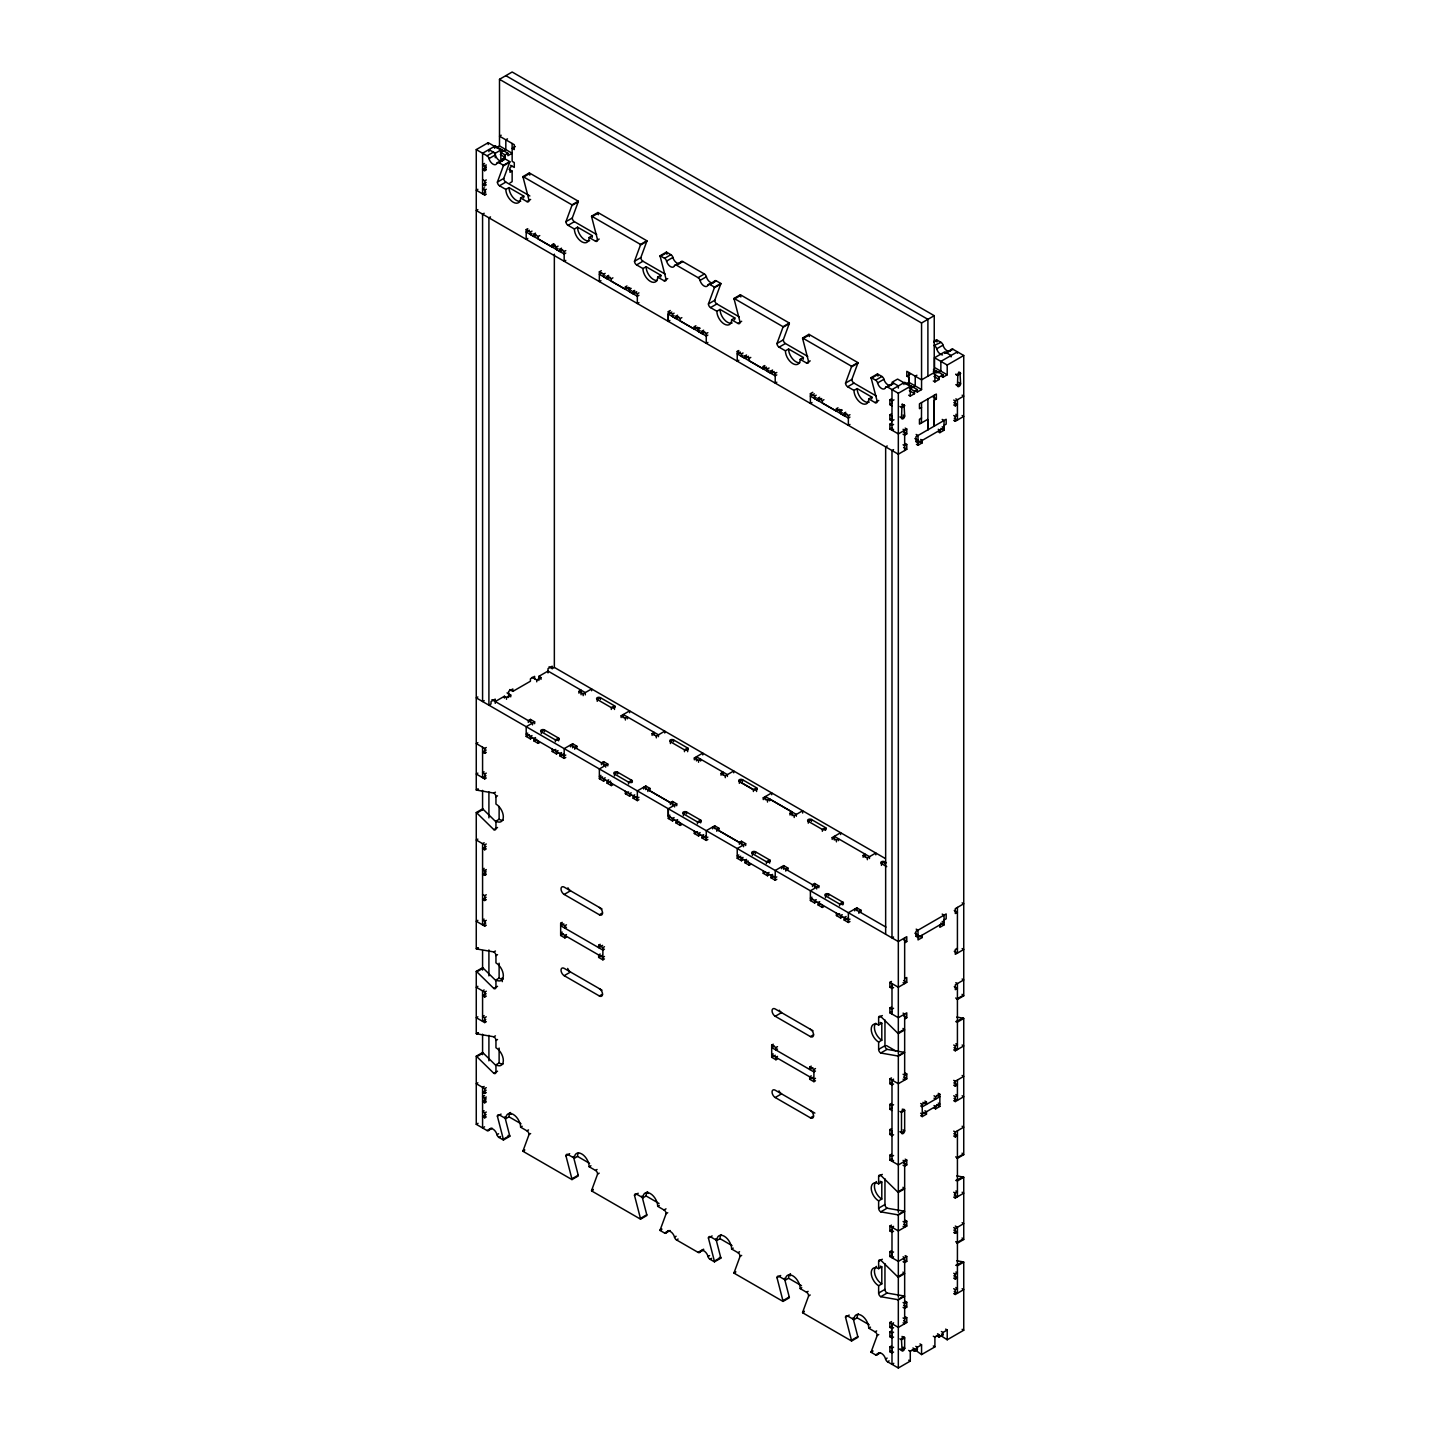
<?xml version="1.0" encoding="UTF-8"?>
<svg xmlns="http://www.w3.org/2000/svg" width="1440" height="1440" viewBox="0 0 1440 1440"><rect width="100%" height="100%" fill="white"/><g stroke="black" fill="none" stroke-linecap="round" stroke-linejoin="round"><path stroke-width="1.5" d="M532.53 724.878L532.53 723.06L491.958 699.624M570.51 746.82L570.51 744.984L605.682 765.288L605.682 767.124M643.68 789.048L643.68 787.23L674.622 805.086L674.622 806.922M658.44 736.668L658.44 734.832L623.268 714.528L623.268 717.732M743.562 846.72L743.562 844.902L712.62 827.028L712.62 828.846M781.56 868.662L781.56 866.826L816.732 887.13L816.732 888.966M796.32 816.264L796.32 814.428L765.378 796.572L765.378 799.758M834.318 840.024L834.318 836.37L869.49 856.674L869.49 858.51M854.712 910.89L854.712 909.072L885.924 927.09M916.452 444.33L918.036 445.248L918.036 440.37L914.868 438.552M915.768 391.122L917.352 392.04L921.564 389.592L921.564 322.992L934.236 315.684L934.236 372.546M927.9 419.904L927.9 429.804L927.9 398.934M927.9 376.2L927.9 319.338L505.836 75.654M938.268 431.748L939.852 432.648L944.064 430.218L944.064 425.34L946.17 424.134L946.17 419.256L915.93 436.716L915.93 441.594L918.036 440.37M485.748 169.56L486.018 166.356M903.078 415.098L904.662 416.016L901.494 417.834L901.962 406.008A2.556 1.476 -60 0 1 904.05 404.73L904.662 416.016A2.232 1.296 -60 0 1 903.078 418.752A2.232 1.296 -60 0 1 901.494 417.834L899.91 416.934M904.662 1348.398L904.176 1349.766A2.556 1.476 -60 0 1 902.088 1351.062L901.494 1339.776A2.232 1.296 -60 0 1 903.078 1337.04A2.232 1.296 -60 0 1 904.662 1337.94L904.662 1348.398L903.078 1347.192M958.212 382.356L960.588 383.724L957.42 385.56L957.888 373.734A2.556 1.476 -60 0 1 959.976 372.438L960.588 383.724A2.232 1.296 -60 0 1 959.004 386.46A2.232 1.296 -60 0 1 957.42 385.56L955.836 384.642M505.836 189.414L509.004 187.578L523.782 196.11L520.614 197.946A10.44 6.03 60 0 1 513.216 202.212A10.44 6.03 60 0 1 505.836 189.414L499.5 185.76A2.988 1.728 60 0 1 497.394 182.106L503.334 165.924A2.988 1.728 60 0 0 503.424 165.276L509.76 161.622L505.314 159.048A2.988 1.728 60 0 0 503.316 159.534A5.976 3.438 60 0 1 499.338 160.488A5.976 3.438 60 0 1 495.36 154.926A2.988 1.728 60 0 0 493.362 152.154L487.044 155.808L476.262 149.598L476.262 789.912A2.988 1.728 60 0 0 476.856 790.146L493.848 793.098L495.432 792.18M497.394 182.106L503.73 178.452L509.67 162.27A2.988 1.728 60 0 0 509.76 161.622M574.38 228.996L577.548 227.16L592.326 235.692L589.158 237.51A10.44 6.03 60 0 1 581.778 241.776A10.44 6.03 60 0 1 574.38 228.996L568.062 225.342A2.988 1.728 60 0 1 565.938 221.67L571.896 205.506A2.988 1.728 60 0 0 571.968 204.858L578.304 201.204L529.344 172.926L523.008 176.58A2.988 1.728 60 0 0 523.098 177.336L529.056 200.376A2.988 1.728 60 0 1 526.932 201.6L520.614 197.946M565.938 221.67L572.274 218.016L578.214 201.852A2.988 1.728 60 0 0 578.304 201.204M642.942 268.56L646.11 266.742L660.87 275.274L657.702 277.092A10.44 6.03 60 0 1 650.322 281.358A10.44 6.03 60 0 1 642.942 268.56L636.606 264.906A2.988 1.728 60 0 1 634.5 261.252L640.44 245.07A2.988 1.728 60 0 0 640.53 244.44L646.866 240.768L597.906 212.508L591.57 216.162A2.988 1.728 60 0 0 591.66 216.918L597.6 239.958A2.988 1.728 60 0 1 595.494 241.182L589.158 237.51M634.5 261.252L640.818 257.598L646.776 241.416A2.988 1.728 60 0 0 646.866 240.768M716.868 311.256L720.036 309.42L734.814 317.952L731.646 319.788A10.44 6.03 60 0 1 724.248 324.036A10.44 6.03 60 0 1 716.868 311.256L710.532 307.602A2.988 1.728 60 0 1 708.426 303.948L714.366 287.766A2.988 1.728 60 0 0 714.456 287.118L720.792 283.464L716.346 280.89A2.988 1.728 60 0 0 714.348 281.376A5.976 3.438 60 0 1 710.37 282.312A5.976 3.438 60 0 1 706.392 276.768A2.988 1.728 60 0 0 704.394 273.996L682.83 261.558A2.988 1.728 60 0 0 680.85 262.026A5.976 3.438 60 0 1 676.872 262.98A5.976 3.438 60 0 1 672.894 257.436A2.988 1.728 60 0 0 670.896 254.664L666.45 252.09L660.114 255.744A2.988 1.728 60 0 0 660.204 256.482L666.144 279.54A2.988 1.728 60 0 1 664.038 280.746L657.702 277.092M708.426 303.948L714.762 300.294L720.702 284.112A2.988 1.728 60 0 0 720.792 283.464M785.412 350.82L788.58 349.002L803.358 357.534L800.19 359.352A10.44 6.03 60 0 1 792.81 363.618A10.44 6.03 60 0 1 785.412 350.82L779.094 347.166A2.988 1.728 60 0 1 776.988 343.512L782.928 327.348A2.988 1.728 60 0 0 783.018 326.7L789.336 323.046L740.376 294.768L734.058 298.422A2.988 1.728 60 0 0 734.148 299.178L740.088 322.218A2.988 1.728 60 0 1 737.982 323.442L731.646 319.788M776.988 343.512L783.306 339.858L789.246 323.676A2.988 1.728 60 0 0 789.336 323.046M573.39 1156.464L578.214 1175.184A2.988 1.728 60 0 1 578.304 1175.922L571.968 1179.594L523.008 1151.316A2.988 1.728 60 0 1 523.098 1150.668L529.056 1134.486L530.64 1133.586M853.974 390.402L857.142 388.584L871.902 397.116L868.752 398.934A10.44 6.03 60 0 1 861.354 403.2A10.44 6.03 60 0 1 853.974 390.402L847.638 386.748A2.988 1.728 60 0 1 845.532 383.094L851.472 366.912A2.988 1.728 60 0 0 851.562 366.264L857.898 362.61L808.938 334.35L802.602 338.004A2.988 1.728 60 0 0 802.692 338.76L808.632 361.8A2.988 1.728 60 0 1 806.526 363.006L800.19 359.352M845.532 383.094L851.868 379.44L857.808 363.258A2.988 1.728 60 0 0 857.898 362.61M641.934 1196.046L646.776 1214.766A2.988 1.728 60 0 1 646.866 1215.504L640.53 1219.158L591.57 1190.898A2.988 1.728 60 0 1 591.66 1190.25L597.6 1174.068L599.184 1173.15M715.878 1238.724L720.702 1257.444A2.988 1.728 60 0 1 720.792 1258.2L714.456 1261.854L710.01 1259.28A2.988 1.728 60 0 1 708.012 1256.508A5.976 3.438 60 0 0 704.034 1250.964A5.976 3.438 60 0 0 700.056 1251.918A2.988 1.728 60 0 1 698.076 1252.386L676.512 1239.93A2.988 1.728 60 0 1 674.514 1237.158A5.976 3.438 60 0 0 670.536 1231.614A5.976 3.438 60 0 0 666.558 1232.568A2.988 1.728 60 0 1 664.578 1233.036L660.114 1230.48A2.988 1.728 60 0 1 660.204 1229.832L666.144 1213.65L667.728 1212.732M784.422 1278.306L789.246 1297.026A2.988 1.728 60 0 1 789.336 1297.764L783.018 1301.418L734.058 1273.158A2.988 1.728 60 0 1 734.148 1272.51L740.088 1256.328L741.672 1255.428M852.984 1317.87L857.808 1336.608A2.988 1.728 60 0 1 857.898 1337.346L851.562 1341L802.602 1312.74A2.988 1.728 60 0 1 802.692 1312.092L808.632 1295.91L810.216 1294.992M912.132 1349.982L914.508 1351.35L914.508 1348.92L910.278 1351.35L910.278 1361.088L898.326 1368L887.544 1361.772A2.988 1.728 60 0 1 885.546 1359A5.976 3.438 60 0 0 881.568 1353.456A5.976 3.438 60 0 0 877.59 1354.41A2.988 1.728 60 0 1 875.61 1354.878L871.146 1352.322A2.988 1.728 60 0 1 871.236 1351.674L877.194 1335.492L878.76 1334.574M485.748 192.024L482.58 193.86L482.58 153.252L495.288 145.908L507.906 153.252L507.906 155.682L512.136 153.252L499.5 145.908L499.5 79.308L512.154 72L934.236 315.684M476.262 149.598L488.214 142.686L500.85 150.012L500.85 159.768L505.062 157.32L505.062 154.89L500.31 152.154M515.322 146.52L512.154 148.356L514.278 149.58L514.278 144.702L499.5 136.17L501.174 135.216M507.492 138.87L505.836 139.824L505.8 149.598L501.588 152.028M496.602 147.6L499.5 145.908M488.916 151.722L488.916 149.598L495.288 153.234L501.606 149.58L501.606 151.398M487.044 155.808A2.988 1.728 60 0 1 489.024 158.58L495.36 154.926M484.56 163.476L482.58 164.61L484.704 165.834L486.288 164.916M505.062 154.89L507.906 153.252M485.748 167.67L482.58 169.488L484.704 170.712L486.288 169.794M489.024 158.58A5.976 3.438 60 0 0 493.002 164.142A5.976 3.438 60 0 0 496.98 163.188L503.316 159.534M496.98 163.188A2.988 1.728 60 0 1 498.978 162.702L505.314 159.048M503.334 165.924L509.67 162.27M482.58 179.64L484.704 180.864L486.288 179.946M512.136 166.248L510.012 167.454L510.012 172.332L512.136 171.108L512.136 181.674L510.012 182.898M486.144 182.466L482.58 184.518L484.704 185.742L486.288 184.824M477.846 189.288L476.262 190.206L484.704 195.084L486.288 194.166M484.56 187.848L482.58 188.982L484.704 190.206L486.288 189.288M499.5 185.76L505.836 182.106L529.848 195.966M523.098 177.336L529.434 173.682A2.988 1.728 60 0 1 529.344 172.926M477.846 209.592L476.262 210.51L898.326 454.194L906.768 449.316L906.768 444.438L905.184 443.52M484.182 213.246L482.58 214.164L482.58 701.532L484.164 700.614M490.5 216.9L488.916 217.818L488.916 705.186L491.022 703.962L491.022 701.532L495.252 699.102L495.252 703.35M526.932 201.6L530.64 199.458M527.778 238.428L526.176 239.364L526.194 229.59L527.778 228.69M571.896 205.506L578.214 201.852M529.344 230.22L526.176 232.038L564.174 253.98L565.758 253.062M526.194 229.59L530.424 232.038L532.008 231.12M530.424 232.038L530.424 234.468L532.008 233.55M536.31 235.134L533.934 236.502L533.934 234.072L535.518 233.154M533.934 234.072L538.164 236.502L539.748 235.584M568.062 225.342L574.38 221.67L596.682 234.54M591.66 216.918L597.996 213.264A2.988 1.728 60 0 1 597.906 212.508M553.626 244.224L555.372 245.25L552.222 247.068L552.222 244.62L553.806 243.72M552.222 244.62L556.452 247.068L558.036 246.15M556.452 247.068L556.452 249.498L558.036 248.58M562.734 249.93L559.962 251.532L559.962 249.102L561.546 248.184M565.776 260.37L564.174 261.288L564.192 251.532L565.776 250.614M595.494 241.182L599.184 239.04M640.44 245.07L646.776 241.416M600.948 280.674L599.346 281.592L599.364 271.836L601.344 270.702M601.722 272.916L599.346 274.284L637.326 296.208L638.91 295.308M599.364 271.836L603.576 274.266L605.16 273.366M603.576 274.266L603.576 276.714L605.16 275.796M609.858 277.146L607.104 278.748L607.104 276.3L608.688 275.382M607.104 276.3L611.316 278.748L612.9 277.83M636.606 264.906L642.942 261.252L665.226 274.122M660.204 256.482L666.54 252.828A2.988 1.728 60 0 1 666.45 252.09M660.114 255.744L664.578 258.318L670.896 254.664M664.578 258.318A2.988 1.728 60 0 1 666.558 261.09L672.894 257.436M628.56 287.478L625.392 289.296L625.392 286.866L626.976 285.948M625.392 286.866L629.604 289.296L631.188 288.378M629.604 289.296L629.604 291.744L631.584 290.592M666.558 261.09A5.976 3.438 60 0 0 670.536 266.634A5.976 3.438 60 0 0 674.514 265.68L680.85 262.026M674.514 265.68A2.988 1.728 60 0 1 676.512 265.212L682.83 261.558M629.604 291.744L633.132 293.76L633.132 291.33L634.698 290.412M633.132 293.76L636.678 291.708M638.928 302.598L637.326 303.516L637.344 293.76L638.928 292.86M664.038 280.746L667.728 278.622M676.512 265.212L698.076 277.65L704.394 273.996M698.076 277.65A2.988 1.728 60 0 1 700.056 280.422L706.392 276.768M700.056 280.422A5.976 3.438 60 0 0 704.034 285.966A5.976 3.438 60 0 0 708.012 285.03L714.348 281.376M708.012 285.03A2.988 1.728 60 0 1 710.01 284.544L716.346 280.89M669.888 320.472L668.268 321.408L668.304 311.634L670.284 310.5M668.268 321.408L668.268 314.1L671.832 312.03M714.366 287.766L720.702 284.112M668.304 311.634L672.516 314.082L674.1 313.164M672.516 314.082L672.516 316.512L674.1 315.594M678.798 316.944L676.026 318.546L676.026 316.098L677.61 315.198M676.026 316.098L680.256 318.546L681.84 317.628M710.532 307.602L716.868 303.948L739.152 316.818M734.148 299.178L740.466 295.524A2.988 1.728 60 0 1 740.376 294.768M697.482 327.276L694.332 329.094L694.332 326.664L695.898 325.746M694.332 326.664L698.544 329.094L700.128 328.194M698.544 329.094L698.544 331.542L700.128 330.624M704.826 331.974L702.054 333.576L702.054 331.128L703.638 330.21M707.868 342.396L706.248 343.332L706.284 333.576L707.868 332.658M707.832 335.106L706.248 336.024L668.268 314.1M737.982 323.442L741.672 321.3M738.81 360.27L737.226 361.188L737.226 351.432L738.81 350.532M782.928 327.348L789.246 323.676M740.376 352.062L737.226 353.88L775.206 375.822L776.79 374.904M737.226 351.432L741.456 353.88L743.04 352.962M741.456 353.88L741.456 356.31L743.04 355.392M741.456 356.31L744.966 358.344L744.966 355.914L746.55 354.996M744.966 358.344L748.53 356.292M744.966 355.914L749.196 358.344L750.78 357.426M779.094 347.166L785.412 343.512L807.714 356.382M802.692 338.76L809.028 335.106A2.988 1.728 60 0 1 808.938 334.35M766.404 368.91L766.404 367.092L763.254 368.91L763.254 366.462L764.838 365.544M763.254 366.462L767.484 368.91L769.068 367.992M767.484 368.91L767.484 371.34L769.068 370.422M774.162 371.538L770.994 373.374L770.994 370.926L772.578 370.026M776.808 382.194L775.206 383.13L775.224 373.374L776.808 372.456M806.526 363.006L810.216 360.882M851.472 366.912L857.808 363.258M811.98 402.516L810.378 403.434L810.396 393.678L812.772 392.31M814.338 393.84L810.378 396.126L848.358 418.05L849.942 417.132M810.396 393.678L814.608 396.108L816.192 395.208M814.608 396.108L814.608 398.556L816.192 397.638M814.608 398.556L818.136 400.572L818.136 398.142L819.72 397.224M818.136 400.572L821.7 398.52M818.136 398.142L822.348 400.572L823.932 399.672M847.638 386.748L853.974 383.094L876.258 395.964M868.752 398.934L875.07 402.588A2.988 1.728 60 0 0 877.194 401.364L871.236 378.324A2.988 1.728 60 0 1 871.146 377.586L877.482 373.932L881.928 376.488A2.988 1.728 60 0 1 883.926 379.278A5.976 3.438 60 0 0 889.146 385.326M933.804 341.406L936.576 339.804L941.022 342.378A2.988 1.728 60 0 1 943.02 345.15A5.976 3.438 60 0 0 946.998 350.694A5.976 3.438 60 0 0 950.976 349.758A2.988 1.728 60 0 1 952.956 349.272L963.738 355.5L963.738 995.814L957.42 999.468A2.988 1.728 60 0 1 956.808 999.018L955.746 997.974M871.236 378.324L877.572 374.67A2.988 1.728 60 0 1 877.482 373.932M933.894 342.162L936.666 340.56A2.988 1.728 60 0 1 936.576 339.804M871.146 377.586L875.61 380.16L881.928 376.488M933.858 345.564L941.022 342.378M875.61 380.16A2.988 1.728 60 0 1 877.59 382.932L883.926 379.278M934.686 346.032A2.988 1.728 60 0 1 936.684 348.804L943.02 345.15M839.592 409.32L836.424 411.138L836.424 408.708L838.008 407.79M836.424 408.708L840.636 411.138L842.22 410.22M963.738 355.5L947.214 365.04L947.214 374.796L934.524 367.506L934.524 357.75L944.784 351.828L951.12 355.482L951.084 356.922M885.546 387.522L891.882 383.868A2.988 1.728 60 0 1 893.88 383.382L887.544 387.036A2.988 1.728 60 0 0 885.546 387.522A5.976 3.438 60 0 1 881.568 388.476A5.976 3.438 60 0 1 877.59 382.932M950.976 349.758L944.64 353.412A2.988 1.728 60 0 1 946.638 352.926L952.956 349.272M840.636 411.138L840.636 413.568L842.22 412.668M936.666 372.96L936.666 371.142L921.564 379.854L906.804 371.322L906.804 376.2L909.954 374.364M846.936 414L844.164 415.602L844.164 413.172L845.748 412.254M916.902 375.228L915.246 376.2L915.21 385.956L910.98 388.404L910.98 385.956L904.662 382.302L891.99 389.61L891.99 430.236L893.574 429.318M849.96 424.44L848.358 425.358L848.376 415.602L849.96 414.702M906.066 383.922L908.874 382.302L921.564 389.592M875.07 402.588L878.76 400.464M887.544 387.036L898.326 393.264L911.016 385.938L917.352 389.592L917.352 392.04M891.99 405.864L889.884 404.64L889.884 399.762L891.468 398.862M938.034 372.78L940.878 371.142M893.97 399.852L891.99 400.986L889.884 399.762M889.884 404.64L892.26 403.272M909.36 388.26L914.508 391.23L917.352 389.592M933.984 374.058L939.132 377.028L943.002 374.796L943.002 377.226L941.418 376.308M908.694 395.19L910.278 396.108L914.508 393.678L914.508 391.23M933.318 380.988L934.902 381.906L939.132 379.458L939.132 377.028M943.002 377.226L947.214 374.796M901.494 407.682L904.662 405.864L902.016 404.334M960.588 373.572L957.42 375.408L955.836 374.49M893.97 419.742L891.99 420.894L889.884 419.67L889.884 414.792L891.468 413.874M889.884 419.67L892.26 418.302M903.078 434.196L904.662 435.096L906.768 433.89L906.768 429.012L898.326 433.89L889.884 429.012L889.884 424.134L891.468 423.216M921.564 407.466L919.458 408.69L919.458 403.812L936.342 394.056L936.342 398.934L934.236 400.158L934.236 426.15L934.236 395.28M893.574 424.44L891.99 425.358L889.884 424.134M889.884 429.012L892.26 427.644M921.564 418.032L919.458 419.238L919.458 424.116L927.504 419.472M953.712 400.068L955.296 400.986L963.738 396.108L962.154 395.19M921.438 422.982L921.564 402.588M953.712 404.946L955.296 405.864L957.42 404.64L953.856 402.588M887.256 445.968L885.654 446.886L885.654 934.236M893.574 449.622L891.99 450.54L891.99 937.908L893.574 936.99M906.768 444.438L904.662 445.662L903.078 444.744M953.712 415.512L955.296 416.412L957.42 415.206L955.836 414.288M477.846 696.96L476.262 697.878L898.326 941.562L906.768 936.684L906.768 941.562L904.662 942.768M916.164 441.756L918 442.836L944.028 427.806L944.028 420.498L942.192 419.418M953.712 420.372L955.296 421.29L963.738 416.412L962.154 415.512M918.036 445.248L922.248 442.818L922.248 440.37L920.682 439.452M495.252 701.532L504.396 696.258L506.502 697.464L510.732 695.034L510.732 696.852M509.67 689.544L512.838 691.38L530.424 681.228L530.424 678.78L534.636 676.35L534.636 678.78M538.866 680.472L538.866 676.35L548.01 671.076M549.054 666.81L552.222 668.628L554.346 667.422L554.346 254.16M532.134 677.34L536.76 680.004L540.972 677.574L540.972 679.392M477.846 742.644L476.262 743.562L484.704 748.44L486.288 747.522M534.636 723.672L534.636 721.836L530.424 719.406L528.318 720.612L528.318 722.448M578.952 693.198L578.952 691.38L581.076 690.156L581.076 694.728M486.144 750.042L482.58 752.094L484.704 753.318L486.288 752.4M534.636 721.836L526.194 726.714L526.194 736.452L530.424 738.9L532.008 737.982M578.952 691.38L583.182 693.81L591.624 688.95L591.624 690.768M527.778 733.104L526.194 734.022L564.192 755.946L565.776 755.046M526.194 736.452L529.362 734.634M532.008 735.552L530.424 736.452L530.424 738.9M535.518 737.568L533.934 738.486L533.934 740.934L538.164 743.364L539.748 742.446M477.846 773.118L476.262 774.018L484.704 778.896L486.288 777.978M533.934 740.934L536.706 739.332M484.164 771.894L482.58 772.812L484.704 774.018L486.288 773.118M485.964 775.728L482.58 777.69L482.58 747.216M476.262 789.912L477.846 788.994M476.856 790.146L478.44 789.246M552.222 749.052L552.222 751.482L555.786 749.43M558.036 750.564L556.452 751.482L556.452 753.93L558.036 753.012M576.846 748.026L576.846 746.208L572.634 743.76L564.192 748.638L564.192 758.394L565.776 757.476M621.162 717.57L621.162 715.752L629.604 710.874L629.604 712.692M561.546 752.598L559.962 753.516L559.962 755.946L564.192 758.394M559.962 755.946L563.526 753.894M576.846 746.208L574.74 747.432L574.74 749.25M621.162 715.752L625.392 718.182L627.498 716.958L627.498 718.794M495.918 821.826L483.192 809.334A2.988 1.728 60 0 0 482.58 808.866L476.262 812.538A2.988 1.728 60 0 1 476.856 812.988L493.848 829.656A2.988 1.728 60 0 0 495.954 828.432L495.954 821.124A10.44 6.03 60 0 0 503.334 816.858A10.44 6.03 60 0 0 495.954 804.06L495.954 796.752L497.538 795.834M476.856 812.988L483.192 809.334M495.954 821.124L499.122 819.288A10.44 6.03 60 0 0 503.19 820.224M607.806 765.9L607.806 764.082L603.576 761.634L601.47 762.858L601.47 764.676M652.122 735.444L652.122 733.608L654.228 732.402L654.228 735.138M477.846 839.106L476.262 840.024L484.704 844.902L486.288 843.984M493.848 829.656L497.538 827.514M607.806 764.082L599.364 768.942L599.364 778.698L603.576 781.128L605.16 780.228M652.122 733.608L656.334 736.056L664.776 731.178L664.776 733.014M484.164 842.76L482.58 843.678L482.58 924.912L485.748 923.076M600.948 775.35L599.364 776.268L637.344 798.192L638.928 797.274M599.364 778.698L602.532 776.862M486.144 846.504L482.58 848.556L484.704 849.78L486.288 848.862M605.16 777.78L603.576 778.698L603.576 781.128M608.688 779.814L607.104 780.732L607.104 783.162L611.316 785.592L612.9 784.692M607.104 783.162L610.65 781.11M484.164 868.356L482.58 869.274L484.704 870.48L486.288 869.562M625.392 791.28L625.392 793.728L628.56 791.892M486.018 871.164A2.232 1.296 -60 0 0 485.748 872.316L482.58 874.134L484.704 875.358L486.288 874.44M631.188 792.81L629.604 793.728L629.604 796.158L631.188 795.24M649.998 790.272L649.998 788.436L645.786 786.006L637.344 790.884L637.344 800.622L638.928 799.722M694.332 759.816L694.332 757.98L702.774 753.102L702.774 754.938M634.698 794.844L633.132 795.762L633.132 798.192L637.344 800.622M633.132 798.192L635.886 796.59M647.892 791.496L647.892 789.66L649.998 788.436M694.332 757.98L698.544 760.428L700.65 759.204L700.65 761.022M482.58 894.438L484.704 895.662L486.288 894.744M486.144 897.264L482.58 899.316L484.704 900.54L486.288 899.622M670.392 804.492L670.392 802.674L672.498 801.45L676.728 803.88L676.728 805.716M721.062 775.242L721.062 773.406L723.186 772.182L723.186 775.386M707.85 837.09L706.266 838.008L668.286 816.066L668.286 808.758L676.728 803.88M721.062 773.406L725.292 775.836L733.734 770.976L733.716 772.812M477.846 920.34L476.262 921.258L484.704 926.118L486.288 925.218M484.164 919.116L482.58 920.034L484.704 921.258L486.288 920.34M668.286 816.066L669.87 815.148M668.304 808.758L668.304 818.496L670.662 817.128M674.1 817.578L672.516 818.496L672.516 820.926L674.1 820.026M677.61 819.612L676.026 820.53L676.026 822.96L680.256 825.408L681.84 824.49M676.026 822.96L678.798 821.358M601.992 908.964L564.192 887.13A4.482 2.592 60 0 0 561.024 888.966A4.482 2.592 60 0 0 564.192 894.438L570.51 890.784A4.482 2.592 60 0 1 567.936 887.778M476.262 812.538L476.262 948.744L477.846 947.826M476.262 948.744A2.988 1.728 60 0 0 476.856 948.996L478.44 948.078M753.408 791.496L753.426 789.66L756.576 787.842A2.232 1.296 0 0 1 756.594 789.66A2.232 1.296 0 0 1 753.426 789.66L739.35 781.542L742.518 779.706L756.594 787.824L756.576 791.496M694.332 831.096L694.332 833.526L697.482 831.69M700.128 832.608L698.544 833.526L698.544 835.956L700.128 835.056M476.856 948.996L493.848 951.93L495.432 951.012M718.938 830.088L718.938 828.252L714.708 825.822L706.266 830.682L706.284 840.42L707.868 839.52M763.272 799.596L763.272 797.778L771.714 792.9L771.696 794.736M703.638 834.642L702.054 835.56L702.054 837.99L706.284 840.42M495.918 980.658L483.192 968.166A2.988 1.728 60 0 0 482.58 967.716L476.262 971.37A2.988 1.728 60 0 1 476.856 971.82L493.848 988.488A2.988 1.728 60 0 0 495.954 987.264L495.954 979.956A10.44 6.03 60 0 0 503.334 975.69A10.44 6.03 60 0 0 495.954 962.892L495.954 955.584L497.538 954.684M702.054 837.99L705.618 835.938M716.814 831.294L716.814 829.476L718.938 828.252M763.272 797.778L767.502 800.208L769.608 799.002L792.108 811.998L792.108 815.652M566.478 936.99L564.894 937.908L560.664 935.46L560.664 923.274L562.248 922.374M476.856 971.82L483.192 968.166M563.832 923.886L560.664 925.722L602.874 950.094L604.458 949.176M560.664 923.274L564.894 925.722L566.478 924.804M566.478 927.234L564.894 928.152L564.894 925.722M562.248 932.112L560.664 933.03L602.874 957.402L604.458 956.484M560.664 935.46L563.436 933.858M564.192 894.438L599.364 914.76L602.532 912.924A4.482 2.592 60 0 0 599.364 907.434M566.478 934.56L564.894 935.46L564.894 937.908M477.846 986.328L476.262 987.246L484.704 992.124L486.288 991.206M495.954 979.956L499.122 978.138A10.44 6.03 60 0 0 503.19 979.074M484.164 989.982L482.58 990.9L482.58 1021.356L485.748 1019.538M716.814 829.476L739.35 842.454L741.456 841.248L745.668 843.678L745.668 845.514M790.002 815.04L790.002 813.222L792.108 811.998M493.848 988.488L497.538 986.346M745.668 843.678L737.226 848.556L737.226 858.294L741.456 860.742L743.04 859.824M790.002 813.222L794.214 815.652L802.656 810.774L802.656 813.06M486.144 993.726L482.58 995.778L484.704 997.002L486.288 996.084M738.81 854.946L737.226 855.864L775.224 877.788L776.808 876.87M737.226 858.294L740.79 856.242M743.04 857.376L741.456 858.294L741.456 860.742M746.55 859.41L744.966 860.328L744.966 862.758L749.196 865.206L750.78 864.288M602.604 945.36L598.662 947.646L598.662 945.216L600.246 944.298M477.846 1016.802L476.262 1017.702L484.704 1022.58L486.288 1021.662M744.966 862.758L748.134 860.94M484.164 1015.578L482.58 1016.496L484.704 1017.702L486.288 1016.802M598.662 945.216L602.874 947.646L604.458 946.728M600.246 954.054L598.662 954.954L598.662 957.402L602.874 959.832L604.458 958.914M601.992 990.18L564.192 968.364A4.482 2.592 60 0 0 561.024 970.182A4.482 2.592 60 0 0 564.192 975.672L570.51 972.018A4.482 2.592 60 0 1 567.702 968.418M598.662 957.402L602.208 955.35M476.262 971.37L476.262 1033.596L477.846 1032.678M476.262 1033.596A2.988 1.728 60 0 0 476.856 1033.83L478.44 1032.93M763.254 870.894L763.254 873.324L765.63 871.956M769.068 872.406L767.484 873.324L767.484 875.754L769.068 874.854M787.878 869.868L787.878 868.05L783.666 865.602L775.224 870.48L775.224 880.236L776.808 879.318M832.194 839.412L832.194 837.594L840.636 832.716L840.636 834.534M772.578 874.44L770.994 875.358L770.994 877.788L775.224 880.236M476.856 1033.83L493.848 1036.782L495.432 1035.864M770.994 877.788L773.766 876.186M787.878 868.05L785.772 869.256L785.772 871.092M832.194 837.594L836.424 840.024L838.53 838.8L838.53 840.636M495.918 1065.51L483.192 1053A2.988 1.728 60 0 0 482.58 1052.55L476.262 1056.204A2.988 1.728 60 0 1 476.856 1056.672L493.848 1073.34A2.988 1.728 60 0 0 495.954 1072.116L495.954 1064.808A10.44 6.03 60 0 0 503.334 1060.542A10.44 6.03 60 0 0 495.954 1047.744L495.954 1040.436L497.538 1039.518M476.856 1056.672L483.192 1053M564.192 975.672L599.364 995.976L602.532 994.158A4.482 2.592 60 0 0 599.364 988.668M495.954 1064.808L499.122 1062.972A10.44 6.03 60 0 0 503.19 1063.908M818.838 887.742L818.838 885.924L814.608 883.476L812.502 884.7L812.502 886.518M863.154 857.286L863.154 855.45L865.26 854.244L865.26 857.43M493.848 1073.34L497.538 1071.198M477.846 1082.79L476.262 1083.708L484.704 1088.586L486.288 1087.668M818.838 885.924L810.396 890.784L810.396 900.54L814.608 902.97L816.192 902.052M863.154 855.45L867.366 857.898L875.808 853.02L875.808 854.838M484.164 1086.444L482.58 1087.362L482.58 1127.97L484.56 1126.836M811.98 897.192L810.396 898.092L848.376 920.034L849.96 919.116M810.396 900.54L812.772 899.172M486.144 1090.188L482.58 1092.24L484.704 1093.446L486.288 1092.546M816.192 899.622L814.608 900.54L814.608 902.97M819.72 901.656L818.136 902.574L818.136 905.004L822.348 907.434L823.932 906.534M484.56 1095.57L482.58 1096.704L484.704 1097.928L486.288 1097.01M818.136 905.004L820.512 903.636M486.018 1098.594A2.232 1.296 -60 0 0 485.748 1099.746L482.58 1101.582L484.704 1102.788L486.288 1101.888M484.164 1110.816L482.58 1111.734L484.704 1112.94L486.288 1112.04M486.144 1114.542L482.58 1116.612L484.704 1117.818L486.288 1116.9M836.424 913.122L836.424 915.57L839.592 913.734M476.262 1056.204L476.262 1124.316L478.026 1123.308M842.22 914.652L840.636 915.57L840.636 918L842.22 917.082M861.048 912.114L861.048 910.278L856.818 907.848L848.376 912.726L848.376 922.464L849.96 921.546M504.846 1116.882L509.67 1135.602A2.988 1.728 60 0 1 509.76 1136.358L503.424 1140.012A2.988 1.728 60 0 0 503.334 1139.256L497.394 1116.216L501.084 1114.092M846.144 916.452L844.164 917.586L844.164 920.034L848.376 922.464M844.164 920.034L847.332 918.198M861.048 910.278L858.924 911.502L858.924 913.338M497.394 1116.216A2.988 1.728 60 0 1 499.5 1114.992L505.836 1118.646L509.004 1116.828A10.44 6.03 60 0 1 510.534 1112.508M476.262 1124.316L487.044 1130.544L488.628 1129.626M489.024 1129.41L490.986 1128.258M487.044 1130.544A2.988 1.728 60 0 0 489.024 1130.076L492.192 1128.24M489.024 1130.076A5.976 3.438 60 0 1 493.002 1129.122A5.976 3.438 60 0 1 496.98 1134.666L498.564 1133.748M496.98 1134.666A2.988 1.728 60 0 0 498.978 1137.438L500.562 1136.52M505.836 1118.646A10.44 6.03 60 0 1 513.216 1114.398A10.44 6.03 60 0 1 520.614 1127.178L522.198 1126.278M503.334 1139.256L509.67 1135.602M520.614 1127.178L526.932 1130.832L528.516 1129.932M523.098 1150.668L524.682 1149.75M523.008 1151.316L524.592 1150.398M813.024 1030.806L775.224 1008.972A4.482 2.592 60 0 0 772.056 1010.808A4.482 2.592 60 0 0 775.224 1016.28L781.56 1012.626A4.482 2.592 60 0 1 779.274 1010.196M944.064 920.016L946.17 918.81L946.17 913.932L915.93 931.392L915.93 936.27L918.036 935.046L914.868 933.228M922.248 935.046L922.248 937.494L918.036 939.924L918.018 930.186L916.182 929.124M942.21 914.094L944.046 915.156L944.064 924.894L939.852 927.324L939.852 924.894M571.968 1179.594A2.988 1.728 60 0 0 571.896 1178.838L565.938 1155.798L569.646 1153.656M565.938 1155.798A2.988 1.728 60 0 1 568.062 1154.574L574.38 1158.228L577.548 1156.41A10.44 6.03 60 0 1 578.502 1152.774M777.51 1058.832L775.926 1059.75L771.696 1057.302L771.696 1045.116L773.28 1044.216M774.342 1046.034L771.696 1047.564L813.906 1071.918L815.49 1071.018M771.696 1045.116L775.926 1047.564L777.51 1046.646M893.574 987.552L891.99 988.47L889.884 987.246L889.884 982.368L891.468 981.45M777.51 1049.076L775.926 1049.994L775.926 1047.564M773.28 1053.954L771.696 1054.872L813.906 1079.244L815.49 1078.326M889.884 987.246L892.26 985.878M904.662 978.714L906.768 977.49L906.768 982.368L898.326 987.246L889.884 982.368M957.42 948.258L955.296 949.482L955.296 954.342L963.738 949.482L962.154 948.564M771.696 1057.302L775.26 1055.25M775.224 1016.28L810.396 1036.584L813.564 1034.766A4.482 2.592 60 0 0 810.396 1029.276M777.51 1056.384L775.926 1057.302L775.926 1059.75M574.38 1158.228A10.44 6.03 60 0 1 581.778 1153.962A10.44 6.03 60 0 1 589.158 1166.76L590.94 1165.734M571.896 1178.838L578.214 1175.184M589.158 1166.76L595.494 1170.414L597.078 1169.496M904.662 1018.926L906.768 1017.702L906.768 1012.824L898.326 1017.702L889.884 1012.824L889.884 1007.964L891.468 1007.046M893.574 1008.27L891.99 1009.17L889.884 1007.964M880.74 1053.018L887.076 1049.364L904.05 1052.316A2.988 1.728 60 0 1 904.662 1052.55L898.326 1056.204A2.988 1.728 60 0 0 897.714 1055.97L880.74 1053.018A2.988 1.728 60 0 1 878.634 1049.364L878.634 1042.056A10.44 6.03 60 0 1 871.236 1029.258A10.44 6.03 60 0 1 878.634 1024.992L878.634 1017.684L882.324 1015.56M889.884 1012.824L892.26 1011.456M591.66 1190.25L593.244 1189.332M591.57 1190.898L593.154 1189.98M878.634 1024.992L881.802 1023.174L881.802 1040.22L878.634 1042.056M812.862 1067.67L809.694 1069.488L809.694 1067.058L811.278 1066.14M809.694 1067.058L813.906 1069.488L815.49 1068.57M811.278 1075.878L809.694 1076.796L809.694 1079.244L813.906 1081.674L815.49 1080.756M814.878 1113.102L775.224 1090.206A4.482 2.592 60 0 0 772.056 1092.024A4.482 2.592 60 0 0 775.224 1097.514L781.56 1093.86A4.482 2.592 60 0 1 778.986 1090.836M809.694 1079.244L812.862 1077.408M897.714 1033.128L904.05 1029.474A2.988 1.728 60 0 0 904.662 1029.924L898.326 1033.596A2.988 1.728 60 0 1 897.714 1033.128L880.74 1016.46A2.988 1.728 60 0 0 878.634 1017.684M956.808 999.018L963.144 995.364A2.988 1.728 60 0 0 963.738 995.814M878.634 1049.364L884.952 1045.71L884.952 1019.97M640.53 1219.158A2.988 1.728 60 0 0 640.44 1218.42L634.5 1195.38L638.19 1193.238M634.5 1195.38A2.988 1.728 60 0 1 636.606 1194.156L642.942 1197.81L646.11 1195.974A10.44 6.03 60 0 1 647.64 1191.654M897.714 1055.97L904.05 1052.316M955.746 1021.662L963.144 1018.188A2.988 1.728 60 0 1 963.738 1018.44L963.738 1154.664L957.42 1158.318A2.988 1.728 60 0 1 956.808 1157.868L955.746 1156.824M963.738 1018.44L957.42 1022.094A2.988 1.728 60 0 0 956.808 1021.842M775.224 1097.514L810.396 1117.818L813.564 1116A4.482 2.592 60 0 0 810.396 1110.51M642.942 1197.81A10.44 6.03 60 0 1 650.322 1193.544A10.44 6.03 60 0 1 657.702 1206.342L659.286 1205.424M640.44 1218.42L646.776 1214.766M893.574 1084.014L891.99 1084.914L889.884 1083.708L889.884 1078.83L891.468 1077.912M657.702 1206.342L664.038 1209.996L666.018 1208.844M893.574 1079.136L891.99 1080.054L891.99 1161.27L893.574 1160.37M889.884 1083.708L892.26 1082.34M889.884 1078.83L898.326 1083.708L906.768 1078.83L906.768 1073.952L904.662 1075.176L903.078 1074.258M953.712 1045.026L955.296 1045.926L957.42 1044.72L955.836 1043.802M953.712 1049.886L955.296 1050.804L963.738 1045.926L962.154 1045.026M660.204 1229.832L661.788 1228.914M660.114 1230.48L661.698 1229.562M664.578 1233.036L668.916 1230.534M666.558 1232.568L670.122 1230.516M891.99 1110.51L889.884 1109.286L889.884 1104.408L891.468 1103.508M893.574 1104.714L891.99 1105.632L889.884 1104.408M889.884 1109.286L892.26 1107.918M674.514 1237.158L676.098 1236.24M676.512 1239.93L678.096 1239.03M953.712 1080.36L955.296 1081.26L963.738 1076.4L962.154 1075.482M920.682 1103.49L922.248 1104.408L926.478 1101.978L926.478 1104.408L922.914 1102.356M934.038 1095.786L935.622 1096.686L939.852 1094.256L939.852 1106.442L935.622 1108.872L934.038 1107.954M953.712 1085.22L955.296 1086.138L957.42 1084.914L953.856 1082.862M893.574 1134.774L891.99 1135.692L889.884 1134.468L889.884 1129.59L891.468 1128.69M714.456 1261.854A2.988 1.728 60 0 0 714.366 1261.098L708.426 1238.058L712.116 1235.934M889.884 1134.468L892.26 1133.1M953.712 1095.786L955.296 1096.704L957.42 1095.48L955.836 1094.562M920.682 1115.676L922.248 1116.594L926.478 1114.164L926.478 1111.716L924.894 1110.798M953.712 1100.664L955.296 1101.582L963.738 1096.704L962.154 1095.786M708.426 1238.058A2.988 1.728 60 0 1 710.532 1236.834L716.868 1240.488L720.036 1238.67A10.44 6.03 60 0 1 721.26 1234.674M698.076 1252.386L703.62 1249.182M700.056 1251.918L703.62 1249.848M708.012 1256.508L709.596 1255.59M710.01 1259.28L711.594 1258.362M903.078 1165.23L904.662 1166.148L906.768 1164.924L906.768 1160.064L898.326 1164.924L889.884 1160.064L889.884 1155.186L891.468 1154.268M716.868 1240.488A10.44 6.03 60 0 1 724.248 1236.222A10.44 6.03 60 0 1 731.646 1249.02L733.23 1248.102M893.574 1155.492L891.99 1156.41L889.884 1155.186M714.366 1261.098L720.702 1257.444M889.884 1160.064L892.26 1158.678M731.646 1249.02L737.982 1252.674L739.548 1251.756M880.74 1211.868L887.076 1208.196L904.05 1211.148A2.988 1.728 60 0 1 904.662 1211.4L898.326 1215.054A2.988 1.728 60 0 0 897.714 1214.802L880.74 1211.868A2.988 1.728 60 0 1 878.634 1208.196L878.634 1200.888A10.44 6.03 60 0 1 871.236 1188.108A10.44 6.03 60 0 1 878.634 1183.842L878.634 1176.534L882.324 1174.392M953.712 1131.12L955.296 1132.038L963.738 1127.16L962.154 1126.242M953.712 1135.998L955.296 1136.916L957.42 1135.692L953.856 1133.64M878.634 1183.842L881.802 1182.006L881.802 1199.07L878.634 1200.888M734.148 1272.51L735.714 1271.592M734.058 1273.158L735.642 1272.24M897.714 1191.978L904.05 1188.324A2.988 1.728 60 0 0 904.662 1188.774L898.326 1192.428A2.988 1.728 60 0 1 897.714 1191.978L880.74 1175.31A2.988 1.728 60 0 0 878.634 1176.534M956.808 1157.868L963.144 1154.196A2.988 1.728 60 0 0 963.738 1154.664M878.634 1208.196L884.952 1204.542L884.952 1178.802M783.018 1301.418A2.988 1.728 60 0 0 782.928 1300.68L776.988 1277.64L780.678 1275.498M897.714 1214.802L904.05 1211.148M955.746 1180.494L963.144 1177.038A2.988 1.728 60 0 1 963.738 1177.272L963.738 1239.498L957.42 1243.152A2.988 1.728 60 0 1 956.808 1242.702L955.746 1241.658M776.988 1277.64A2.988 1.728 60 0 1 779.094 1276.416L785.412 1280.07L788.58 1278.252A10.44 6.03 60 0 1 790.47 1273.644M963.738 1177.272L957.42 1180.926A2.988 1.728 60 0 0 956.808 1180.692M893.574 1231.236L891.99 1232.154L889.884 1230.93L889.884 1226.052L891.468 1225.134M893.574 1226.358L891.99 1227.276L891.99 1257.732L893.574 1256.814M889.884 1230.93L892.26 1229.562M889.884 1226.052L898.326 1230.93L906.768 1226.052L906.768 1221.174L904.662 1222.398L903.078 1221.48M953.712 1192.248L955.296 1193.166L957.42 1191.942L955.836 1191.024M953.712 1197.126L955.296 1198.026L963.738 1193.166L962.154 1192.248M785.412 1280.07A10.44 6.03 60 0 1 792.81 1275.804A10.44 6.03 60 0 1 800.19 1288.602L801.774 1287.684M782.928 1300.68L789.246 1297.026M800.19 1288.602L806.526 1292.256L808.11 1291.338M903.078 1261.692L904.662 1262.61L906.768 1261.386L906.768 1256.508L898.326 1261.386L889.884 1256.508L889.884 1251.648L891.468 1250.73M893.574 1251.954L891.99 1252.854L889.884 1251.648M880.74 1296.702L887.076 1293.048L904.05 1295.982A2.988 1.728 60 0 1 904.662 1296.234L898.326 1299.888A2.988 1.728 60 0 0 897.714 1299.654L880.74 1296.702A2.988 1.728 60 0 1 878.634 1293.048L878.634 1285.74A10.44 6.03 60 0 1 871.236 1272.942A10.44 6.03 60 0 1 878.634 1268.676L878.634 1261.368L882.324 1259.244M889.884 1256.508L892.26 1255.14M802.692 1312.092L804.276 1311.174M878.634 1268.676L881.802 1266.858L881.802 1283.904L878.634 1285.74M802.602 1312.74L804.186 1311.822M953.712 1227.582L955.296 1228.5L963.738 1223.622L962.154 1222.704M953.712 1232.46L955.296 1233.36L957.42 1232.154L953.856 1230.084M897.714 1276.812L904.05 1273.158A2.988 1.728 60 0 0 904.662 1273.608L898.326 1277.262A2.988 1.728 60 0 1 897.714 1276.812L880.74 1260.144A2.988 1.728 60 0 0 878.634 1261.368M956.808 1242.702L963.144 1239.048A2.988 1.728 60 0 0 963.738 1239.498M878.634 1293.048L884.952 1289.394L884.952 1263.654M851.562 1341A2.988 1.728 60 0 0 851.472 1340.262L845.532 1317.204L849.222 1315.08M845.532 1317.204A2.988 1.728 60 0 1 847.638 1315.998L853.974 1319.652L857.142 1317.816A10.44 6.03 60 0 1 858.366 1313.82M897.714 1299.654L904.05 1295.982M955.746 1265.346L963.144 1261.872A2.988 1.728 60 0 1 963.738 1262.124L963.738 1330.236L947.214 1339.776L940.878 1335.654M963.738 1262.124L957.42 1265.778A2.988 1.728 60 0 0 956.808 1265.526M903.078 1307.376L904.662 1308.294L906.768 1307.088L906.768 1302.21L904.662 1303.416L903.078 1302.516M953.712 1273.266L955.296 1274.184L957.42 1272.96L955.836 1272.042M853.974 1319.652A10.44 6.03 60 0 1 861.354 1315.386A10.44 6.03 60 0 1 868.752 1328.184L870.516 1327.158M953.712 1278.144L955.296 1279.062L957.42 1277.838L953.856 1275.786M851.472 1340.262L857.808 1336.608M893.574 1327.698L891.99 1328.598L889.884 1327.392L889.884 1322.514L891.468 1321.596M868.752 1328.184L875.07 1331.838L876.654 1330.92M893.574 1322.82L891.99 1323.738L891.99 1364.346L893.754 1363.32M889.884 1327.392L892.26 1326.024M889.884 1322.514L898.326 1327.392L906.768 1322.514L906.768 1317.636L904.662 1318.86L903.078 1317.942M953.712 1288.71L955.296 1289.61L957.42 1288.404L955.836 1287.486M893.574 1337.04L891.99 1337.94L889.884 1336.734L889.884 1331.856L891.468 1330.938M953.712 1293.57L955.296 1294.488L963.738 1289.61L962.154 1288.71M893.574 1332.162L891.99 1333.08L889.884 1331.856M889.884 1336.734L892.26 1335.348M871.236 1351.674L872.82 1350.756M871.146 1352.322L872.73 1351.404M875.61 1354.878L879.174 1352.826M893.574 1352.052L891.99 1352.97L889.884 1351.746L889.884 1346.886L891.468 1345.968M877.59 1354.41L880.362 1352.808M893.574 1347.192L891.99 1348.092L889.884 1346.886M889.884 1351.746L892.26 1350.378M885.546 1359L887.13 1358.082M904.662 1348.092L901.494 1349.928L899.91 1349.01M887.544 1361.772L889.128 1360.854M915.768 1346.364L917.352 1347.264L921.564 1344.834L921.564 1354.572L915.246 1350.018M933.318 1336.212L934.902 1337.13L939.132 1334.7L939.132 1337.13L936.36 1335.528M941.418 1331.55L943.002 1332.468L947.214 1330.02L947.214 1339.776M914.508 1351.35L917.352 1349.712L917.352 1347.264M939.132 1337.13L943.002 1334.898L943.002 1332.468M921.564 1354.572L934.902 1346.886L934.902 1337.13M956.772 1017.09L963.144 1018.188M956.772 1175.922L963.144 1177.038M956.772 1260.774L963.144 1261.872M499.5 79.308L921.564 322.992M934.524 357.75L947.214 365.04M958.608 372.132L960.588 373.266M955.836 374.184L957.42 375.102M933.462 369.324L943.002 374.796M933.318 371.232L934.902 372.15L934.902 381.906M933.984 376.488L939.132 379.458M955.836 398.862L957.42 399.762L957.42 420.066L954.288 418.266M906.804 376.2L908.91 377.406L908.91 383.904M933.174 397.116L936.342 398.934M500.31 154.584L505.062 157.32M909.36 390.708L914.508 393.678M510.588 165.312L514.278 167.436L514.278 162.576L512.154 161.352L512.136 143.496M498.978 162.702L503.424 165.276M523.008 176.58L571.968 204.858M591.57 216.162L640.53 244.44M710.01 284.544L714.456 287.118M734.058 298.422L783.018 326.7M802.602 338.004L851.562 366.264M508.968 169.29L512.136 171.108M942.192 426.726L944.028 427.806M902.286 404.19L904.662 405.558M940.896 428.4L944.064 430.218M484.164 166.446L485.748 167.364M899.91 406.476L901.494 407.394M938.268 429.3L939.852 430.218L939.852 432.648M889.884 414.792L891.99 416.016M905.184 428.094L906.768 429.012M916.164 434.448L918 435.51L918 442.836M903.078 429.318L904.662 430.236L904.662 450.54M903.6 432.054L906.768 433.89M919.494 441.216L922.248 442.818M559.962 249.102L564.192 251.532M633.132 291.33L637.344 293.76M702.054 331.128L706.284 333.576M770.994 370.926L775.224 373.374M844.164 413.172L848.376 415.602M903.6 447.48L906.768 449.316M530.424 234.468L533.934 236.502M552.222 247.068L538.164 238.932L538.164 236.502M556.452 249.498L559.962 251.532M603.576 276.714L607.104 278.748M625.392 289.296L611.316 281.178L611.316 278.748M672.516 316.512L676.026 318.546M694.332 329.094L680.256 320.976L680.256 318.546M698.544 331.542L702.054 333.576M763.254 368.91L749.196 360.774L749.196 358.344M767.484 371.34L770.994 373.374M836.424 411.138L822.348 403.02L822.348 400.572M840.636 413.568L844.164 415.602M554.166 667.314L885.312 858.51M962.154 902.88L963.738 903.78L955.296 908.658L955.296 913.536L957.42 912.312L954.252 910.494M886.374 862.758L884.61 861.75A2.232 1.296 0 0 0 881.442 861.75A2.232 1.296 0 0 0 881.442 863.586L881.442 865.404M742.518 781.524L742.518 779.706A2.232 1.296 0 0 0 739.368 779.706A2.232 1.296 0 0 0 739.368 781.524L753.426 789.66M547.83 670.968L585.288 692.604L585.288 694.872M886.716 866.628L881.442 863.586L884.61 861.75L884.61 863.586M538.866 676.35L540.972 677.574M942.21 921.402L944.046 922.464L918.018 937.494L916.182 936.432M940.896 923.076L944.064 924.894M507.024 692.892L510.732 695.034M954.252 951.3L957.42 953.136L957.42 907.434M919.098 935.658L922.248 937.494M903.6 939.726L906.768 941.562M962.154 979.02L963.738 979.938L955.296 984.816L955.296 989.676L957.42 988.47L954.252 986.634M955.836 982.674L957.42 983.592L957.42 1049.58L954.036 1047.636M552.222 751.482L556.452 753.93M625.392 793.728L629.604 796.158M668.304 818.496L672.516 820.926M694.332 833.526L698.544 835.956M763.254 873.324L767.484 875.754M836.424 915.57L840.636 918M903.6 980.55L906.768 982.368M903.078 982.674L904.662 983.592L904.662 937.908M903.078 1013.13L904.662 1014.048L904.662 1080.054L903.078 1079.136M903.6 1015.884L906.768 1017.702M886.446 1045.584L895.68 1050.912M954.036 1098.414L957.42 1100.358L957.42 1080.054M905.184 1073.034L906.768 1073.952M938.268 1093.338L939.852 1094.256M937.188 1095.174L939.834 1096.704L922.248 1106.856L920.664 1105.938M903.6 1076.994L906.768 1078.83M934.038 1098.216L935.622 1099.134L935.622 1096.686M938.25 1103.094L939.834 1104.012L922.248 1114.164L920.664 1113.246M936.684 1104.606L939.852 1106.442M934.038 1105.524L935.622 1106.442L935.622 1108.872M924.894 1101.06L926.478 1101.978M923.31 1112.328L926.478 1114.164M902.286 1109.142L904.662 1110.51L904.662 1130.814A2.232 1.296 -60 0 1 903.078 1133.55A2.232 1.296 -60 0 1 901.494 1132.65L899.91 1131.732M484.164 871.398L485.748 873.576M899.91 1111.428L901.494 1112.328L904.662 1110.51A2.232 1.296 -60 0 0 903.078 1109.592A2.232 1.296 -60 0 0 901.494 1112.328L901.494 1132.65L904.662 1130.814L903.078 1129.896M889.884 1129.59L891.99 1130.814M905.184 1159.146L906.768 1160.064M903.078 1160.37L904.662 1161.27L904.662 1227.276L903.078 1226.358M903.6 1163.106L906.768 1164.924M954.252 1194.984L957.42 1196.82L957.42 1130.814M955.296 1226.052L957.42 1227.276L957.42 1293.264L954.252 1291.446M905.184 1220.274L906.768 1221.174M903.6 1224.234L906.768 1226.052M905.184 1255.608L906.768 1256.508M903.078 1256.814L904.662 1257.732L904.662 1323.738L903.078 1322.82M903.6 1259.568L906.768 1261.386M962.154 1329.318L963.738 1330.236M905.184 1301.292L906.768 1302.21M945.63 1329.12L947.214 1330.02M903.6 1305.252L906.768 1307.088M941.418 1333.98L943.002 1334.898M937.548 1333.782L939.132 1334.7M905.184 1316.718L906.768 1317.636M903.6 1320.678L906.768 1322.514M933.318 1345.968L934.902 1346.886M919.98 1343.916L921.564 1344.834M902.016 1336.428L904.662 1337.94L901.494 1339.776L899.91 1338.858M484.164 1098.828L485.748 1100.97M509.256 1113.318L510.984 1114.308M646.362 1192.482L648.09 1193.472M788.85 1274.742L790.56 1275.732M915.768 1348.794L917.352 1349.712M912.924 1348.002L914.508 1348.92M509.004 1116.828L521.01 1123.758M577.548 1156.41L589.554 1163.34M646.11 1195.974L657.18 1202.382M658.098 1202.904L659.034 1203.444M720.036 1238.67L732.042 1245.6M788.58 1278.252L799.668 1284.642M800.586 1285.182L801.504 1285.704M857.142 1317.816L869.148 1324.746M908.694 1350.432L910.278 1351.35M899.91 1349.316L901.494 1350.234M908.694 1360.188L910.278 1361.088M508.086 1135.386L509.76 1136.358M719.406 1257.39L720.792 1258.2M498.978 1137.438L503.424 1140.012M647.892 789.66L670.392 802.674M962.082 994.32L963.144 995.364M902.988 1028.448L904.05 1029.474M962.082 1153.17L963.144 1154.196M962.082 1238.004L963.144 1239.048M902.988 1187.28L904.05 1188.324M902.988 1272.114L904.05 1273.158M936.666 340.56L937.026 342M877.572 374.67L877.95 376.11M809.028 335.106L809.388 336.546M740.466 295.524L740.844 296.964M666.54 252.828L666.918 254.268M597.996 213.264L598.356 214.704M529.434 173.682L529.812 175.122M957.42 353.268L957.42 351.846L940.86 361.404L940.86 371.16M955.296 400.986L955.296 405.864M955.296 416.412L955.296 421.29M955.296 1045.926L955.296 1050.804M955.296 1081.26L955.296 1086.138M955.296 1096.704L955.296 1101.582M955.296 1132.038L955.296 1136.916M955.296 1193.166L955.296 1198.026M955.296 1228.5L955.296 1233.36M955.296 1274.184L955.296 1279.062M955.296 1289.61L955.296 1294.488M922.248 1104.408L922.248 1116.594M911.016 385.938L911.016 388.08M910.278 396.108L910.278 386.37L897.588 379.08L892.026 382.284L898.362 385.938L898.326 388.098M908.874 372.564L908.874 382.302M903.96 382.716L903.96 384.534M898.326 393.264L898.326 1054.206M898.326 1056.204L898.326 1212.246M898.326 1215.054L898.326 1297.224M898.326 1299.888L898.326 1368M891.99 983.592L891.99 1014.048M867.366 857.898L867.366 859.716M856.818 907.848L856.818 910.584M842.76 904.896L842.76 902.16L828.684 894.042A2.232 1.296 0 0 0 825.516 894.042A2.232 1.296 0 0 0 825.516 895.86L825.516 897.696M839.574 409.77L839.574 411.156M839.592 905.814L839.592 903.996L825.516 895.86L828.684 894.042L828.684 895.86M836.424 840.024L836.424 841.842M825.516 830.376L825.516 827.64L811.44 819.504A2.232 1.296 0 0 0 808.29 819.504A2.232 1.296 0 0 0 808.29 821.34L808.29 823.176M822.348 831.294L822.348 829.458L808.29 821.34L811.44 819.504L811.44 821.34M822.348 905.004L822.348 907.434M814.608 883.476L814.608 887.598M813.906 1069.488L813.906 1081.674M794.214 815.652L794.214 817.488M783.666 865.602L783.666 869.256M769.608 799.002L769.608 800.82M769.59 863.118L769.59 859.914L755.532 851.796A2.232 1.296 0 0 0 752.364 851.796A2.232 1.296 0 0 0 752.364 853.632L752.364 855.45M767.502 800.208L767.502 802.044M766.422 863.586L766.422 861.75L752.364 853.632L755.532 851.796L755.532 853.632M749.196 862.758L749.196 865.206M741.456 841.248L741.456 844.434M739.368 781.524L739.35 783.36M739.35 842.454L739.35 844.29M727.38 776.466L727.38 774.63L696.438 756.774L696.438 760.878M725.292 775.836L725.292 777.672M714.708 825.822L714.708 828.558M700.632 822.87L700.65 820.116L686.574 812.016A2.232 1.296 0 0 0 683.406 812.016A2.232 1.296 0 0 0 683.406 813.834L683.406 815.67M698.544 760.428L698.544 762.246M697.464 327.744L697.464 329.112M697.482 823.788L697.482 821.952L700.65 820.116A2.232 1.296 0 0 1 700.632 821.952A2.232 1.296 0 0 1 697.482 821.952L683.406 813.834L686.592 811.998L686.574 813.834M687.636 751.68L687.636 748.026L673.578 739.908A2.232 1.296 0 0 0 670.41 739.908A2.232 1.296 0 0 0 670.41 741.744L670.41 743.562M684.468 751.68L684.468 749.862L670.41 741.744L673.578 739.908L673.578 741.744M680.256 822.96L680.256 825.408M672.498 801.45L672.498 805.554M656.334 736.056L656.334 737.874M645.786 786.006L645.786 789.66M631.71 782.604L631.71 780.318L617.652 772.2A2.232 1.296 0 0 0 614.484 772.2A2.232 1.296 0 0 0 614.484 774.018L614.484 775.854M628.542 289.314L628.542 287.478A2.232 1.296 0 0 0 629.892 287.856M628.56 783.972L628.56 782.154L614.484 774.018L617.652 772.2L617.652 774.018M625.392 718.182L625.392 720.018M614.484 709.452L614.484 705.798L600.408 697.68A2.232 1.296 0 0 0 597.24 697.68A2.232 1.296 0 0 0 597.24 699.498L597.24 701.334M611.316 709.452L611.316 707.616L597.24 699.498L600.408 697.68L600.408 699.498M611.316 783.162L611.316 785.592M603.576 761.634L603.576 765.288M602.874 947.646L602.874 959.832M583.182 693.81L583.182 695.646M572.634 743.76L572.634 747.882M558.558 740.826L558.558 738.09L544.482 729.954A2.232 1.296 0 0 0 541.332 729.954A2.232 1.296 0 0 0 541.332 731.79L541.332 733.608M555.372 245.7L555.372 247.068M555.39 741.744L555.39 739.908L541.332 731.79L544.482 729.954L544.482 731.79M552.222 668.628L552.222 666.198L548.01 668.628L548.01 672.894M538.164 740.934L538.164 743.364M536.76 680.004L536.76 681.84M530.424 719.406L530.424 722.142M512.838 691.38L512.838 688.95L508.608 691.38L508.608 697.464M506.502 697.464L506.502 699.3M504.396 696.258L504.396 698.076M502.29 977.67L502.29 981.63M499.122 806.49L499.122 819.288M499.122 963.198L499.122 978.138M499.122 1048.05L499.122 1062.972M495.288 145.908L495.288 147.6M495.288 153.234L495.288 157.716M494.55 146.34L494.55 148.176M488.916 791.874L488.916 817.848M488.916 949.932L488.916 975.888M488.916 1035.342L488.916 1060.848M488.214 142.686L488.214 144.522M484.704 165.834L484.704 170.712M484.704 180.864L484.704 185.742M484.704 190.206L484.704 195.084M484.704 748.44L484.704 753.318M484.704 774.018L484.704 778.896M484.704 844.902L484.704 849.78M484.704 870.48L484.704 875.358M484.704 895.662L484.704 900.54M484.704 921.258L484.704 926.118M484.704 992.124L484.704 997.002M484.704 1017.702L484.704 1022.58M484.704 1088.586L484.704 1093.446M484.704 1097.928L484.704 1102.788M484.704 1112.94L484.704 1117.818M482.58 790.398L482.58 809.856M482.58 950.598L482.58 970.074M482.58 1034.226L482.58 1054.638M841.608 409.68A2.232 1.296 0 0 1 840.69 409.68M699.048 327.672A2.232 1.296 0 0 1 698.364 327.618M737.982 1252.674A2.988 1.728 60 0 1 740.088 1256.328M664.038 1209.996A2.988 1.728 60 0 1 666.144 1213.65M595.494 1170.414A2.988 1.728 60 0 1 597.6 1174.068M526.932 1130.832A2.988 1.728 60 0 1 529.056 1134.486M875.07 1331.838A2.988 1.728 60 0 1 877.194 1335.492M806.526 1292.256A2.988 1.728 60 0 1 808.632 1295.91M887.076 1049.364A2.988 1.728 60 0 1 884.952 1045.71M493.848 793.098A2.988 1.728 60 0 1 495.954 796.752M881.802 1040.22A10.44 6.03 60 0 1 875.232 1031.814A10.44 6.03 60 0 1 875.79 1023.264M880.182 1022.454A10.44 6.03 60 0 1 881.802 1023.174M602.532 994.158A4.482 2.592 60 0 1 599.364 995.976M602.532 912.924A4.482 2.592 60 0 1 599.364 914.76M813.564 1116A4.482 2.592 60 0 1 810.396 1117.818M813.564 1034.766A4.482 2.592 60 0 1 810.396 1036.584M887.076 1208.196A2.988 1.728 60 0 1 884.952 1204.542M887.076 1293.048A2.988 1.728 60 0 1 884.952 1289.394M493.848 1036.782A2.988 1.728 60 0 1 495.954 1040.436M493.848 951.93A2.988 1.728 60 0 1 495.954 955.584M881.802 1283.904A10.44 6.03 60 0 1 874.998 1274.796A10.44 6.03 60 0 1 876.474 1266.39M880.182 1266.138A10.44 6.03 60 0 1 881.802 1266.858M881.802 1199.07A10.44 6.03 60 0 1 874.998 1189.944A10.44 6.03 60 0 1 876.474 1181.556M880.182 1181.286A10.44 6.03 60 0 1 881.802 1182.006M716.868 303.948A2.988 1.728 60 0 1 714.762 300.294M785.412 343.512A2.988 1.728 60 0 1 783.306 339.858M853.974 383.094A2.988 1.728 60 0 1 851.868 379.44M891.882 383.868A5.976 3.438 60 0 1 890.334 385.326M505.836 182.106A2.988 1.728 60 0 1 503.73 178.452M574.38 221.67A2.988 1.728 60 0 1 572.274 218.016M642.942 261.252A2.988 1.728 60 0 1 640.818 257.598M869.256 402.12A10.44 6.03 60 0 1 861.39 398.754A10.44 6.03 60 0 1 857.142 388.584M871.902 397.116A10.44 6.03 60 0 1 871.74 398.862M799.812 362.772A10.44 6.03 60 0 1 792.36 358.614A10.44 6.03 60 0 1 788.58 349.002M803.358 357.534A10.44 6.03 60 0 1 803.178 359.28M732.15 322.974A10.44 6.03 60 0 1 724.284 319.608A10.44 6.03 60 0 1 720.036 309.42M734.814 317.952A10.44 6.03 60 0 1 734.634 319.698M657.342 280.512A10.44 6.03 60 0 1 649.872 276.354A10.44 6.03 60 0 1 646.11 266.742M660.87 275.274A10.44 6.03 60 0 1 660.69 277.02M589.662 240.714A10.44 6.03 60 0 1 581.796 237.33A10.44 6.03 60 0 1 577.548 227.16M592.326 235.692A10.44 6.03 60 0 1 592.146 237.438M520.686 201.258A10.44 6.03 60 0 1 513.018 197.478A10.44 6.03 60 0 1 509.004 187.578M523.782 196.11A10.44 6.03 60 0 1 523.602 197.874M942.516 354.924A5.976 3.438 60 0 1 936.684 348.804M558.558 738.09L555.39 739.908A2.232 1.296 0 0 0 558.558 739.908A2.232 1.296 0 0 0 558.558 738.09M614.484 705.798L611.316 707.616A2.232 1.296 0 0 0 614.484 707.616A2.232 1.296 0 0 0 614.484 705.798M631.71 780.318L628.56 782.154A2.232 1.296 0 0 0 631.71 782.154A2.232 1.296 0 0 0 631.71 780.318M687.636 748.026L684.468 749.862A2.232 1.296 0 0 0 687.636 749.862A2.232 1.296 0 0 0 687.636 748.026M769.59 859.914L766.422 861.75A2.232 1.296 0 0 0 769.59 861.75A2.232 1.296 0 0 0 769.59 859.914M825.516 827.64L822.348 829.458A2.232 1.296 0 0 0 825.516 829.458A2.232 1.296 0 0 0 825.516 827.64M842.76 902.16L839.592 903.996A2.232 1.296 0 0 0 842.76 903.996A2.232 1.296 0 0 0 842.76 902.16"/></g></svg>
